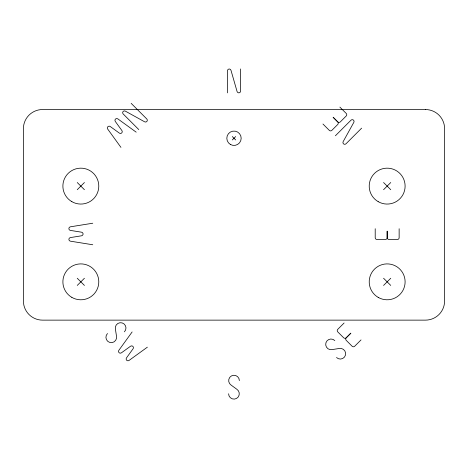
<?xml version="1.0" encoding="UTF-8"?>
<svg xmlns="http://www.w3.org/2000/svg" width="468" height="468" viewBox="0 0 468 468"><rect width="100%" height="100%" fill="white"/><g stroke="black" fill="none" stroke-linecap="round" stroke-linejoin="round"><path stroke-width="0.7" d="M132.134 331.947L118.849 350.31A1.819 1.819 0 0 0 121.387 352.849L130.566 346.203A1.819 1.819 0 0 1 133.105 348.742L126.465 357.926A1.819 1.819 0 0 0 129.004 360.465L147.367 347.174M77.249 189.704L84.427 182.526M77.249 285.433L84.427 278.255M232.309 139.944L235.691 136.557M335.398 135.773L351.053 120.118A1.802 1.802 0 0 1 353.872 122.283L343.149 141.646A1.796 1.796 0 0 0 345.975 143.811L361.629 128.156M383.573 189.704L390.751 182.526M344.103 322.99L337.756 329.337A1.796 1.796 0 0 0 337.756 331.876L343.652 337.773A1.796 1.796 0 0 0 346.191 337.773L350.871 333.146L346.244 337.826A1.796 1.796 0 0 0 346.244 340.365L352.141 346.261A1.796 1.796 0 0 0 354.68 346.261L361.021 339.914M383.573 285.433L390.751 278.255M92.763 223.224L70.381 226.816A1.819 1.819 0 0 0 70.381 230.408L81.572 232.198A1.819 1.819 0 0 1 81.572 235.79L70.381 237.586A1.819 1.819 0 0 0 70.381 241.172L92.763 244.764M136.182 132.163L117.819 118.872A1.819 1.819 0 0 0 115.28 121.411L121.926 130.595A1.819 1.819 0 0 1 119.387 133.134L110.202 126.489A1.819 1.819 0 0 0 107.663 129.028L120.955 147.391M339.885 107.102L346.226 113.443A1.796 1.796 0 0 1 346.226 115.982L340.335 121.879A1.796 1.796 0 0 1 337.797 121.879L333.117 117.252L337.738 121.932A1.796 1.796 0 0 1 337.738 124.47L331.847 130.367A1.796 1.796 0 0 1 329.308 130.367L322.961 124.02M383.573 182.526L390.751 189.704M383.573 278.255L390.751 285.433M232.309 136.557L235.691 139.944M131.169 103.346L146.823 119.001A1.796 1.796 0 0 1 144.653 121.82L125.295 111.097A1.802 1.802 0 0 0 123.131 113.923L138.785 129.577M77.249 182.526L84.427 189.704M77.249 278.255L84.427 285.433M399.14 228.735L399.14 237.709A1.796 1.796 0 0 1 397.344 239.505L389.007 239.505A1.796 1.796 0 0 1 387.211 237.709L387.176 231.128L387.135 237.709A1.796 1.796 0 0 1 385.339 239.505L377.003 239.505A1.796 1.796 0 0 1 375.207 237.709L375.207 228.735M240.611 68.948L240.611 91.084A1.796 1.796 0 0 1 237.083 91.547L230.976 70.276A1.802 1.802 0 0 0 227.448 70.744L227.448 92.88M124.412 331.824A5.353 5.353 0 0 0 122.125 322.902A5.353 5.353 0 0 0 115.403 329.197L116.497 336.141A5.353 5.353 0 0 1 109.775 342.436A5.353 5.353 0 0 1 107.488 333.514M334.819 340.581A5.353 5.353 0 0 0 325.898 342.863A5.353 5.353 0 0 0 332.192 349.584L339.136 348.496A5.353 5.353 0 0 1 345.431 355.218A5.353 5.353 0 0 1 336.51 357.499M239.364 380.607A5.353 5.353 0 0 0 231.444 375.915A5.353 5.353 0 0 0 231.139 385.117L236.82 389.253A5.353 5.353 0 0 1 236.516 398.461A5.353 5.353 0 0 1 228.595 393.769M425.453 109.535L42.547 109.535A19.147 19.147 0 0 0 23.4 128.677L23.4 300.988A19.147 19.147 0 0 0 42.547 320.135L425.453 320.135A19.147 19.147 0 0 0 444.6 300.988L444.6 128.677A19.147 19.147 0 0 0 425.453 109.535M230.408 144.472A7.178 7.178 0 0 0 241.178 138.253A7.178 7.178 0 0 0 230.408 132.034A7.178 7.178 0 0 0 230.408 144.472M378.191 201.661A17.948 17.948 0 0 0 405.112 186.118A17.948 17.948 0 0 0 378.191 170.568A17.948 17.948 0 0 0 378.191 201.661M71.861 201.661A17.948 17.948 0 0 0 98.783 186.118A17.948 17.948 0 0 0 71.861 170.568A17.948 17.948 0 0 0 71.861 201.661M378.191 297.385A17.948 17.948 0 0 0 405.112 281.841A17.948 17.948 0 0 0 378.191 266.298A17.948 17.948 0 0 0 378.191 297.385M71.861 297.385A17.948 17.948 0 0 0 98.783 281.841A17.948 17.948 0 0 0 71.861 266.298A17.948 17.948 0 0 0 71.861 297.385"/></g></svg>
